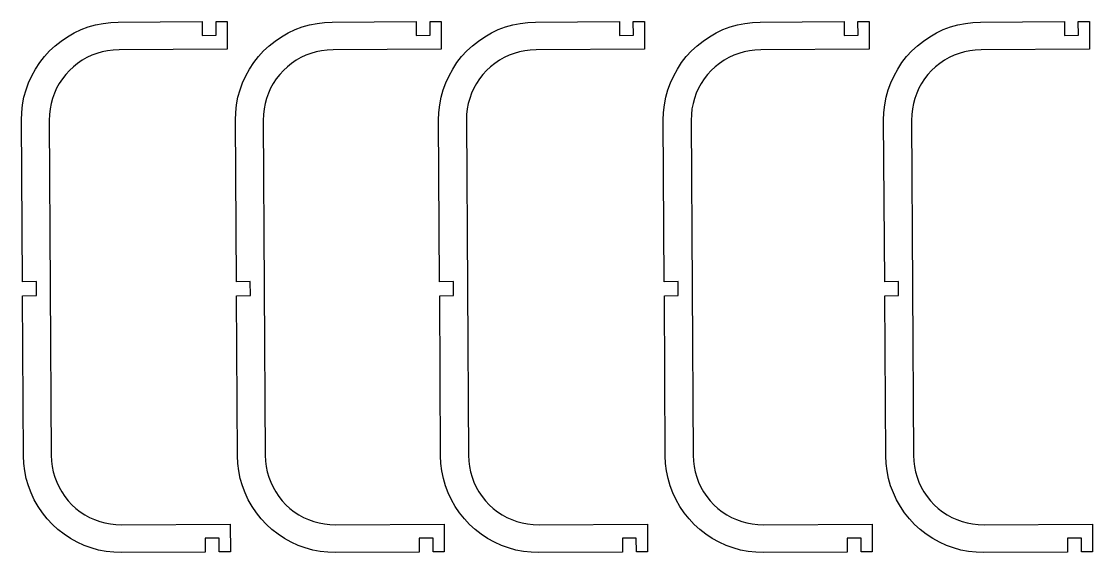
# Model space of a CAD drawing. Header units: millimetres. Extents: x -47 to 163, y -90 to 194.
# Drawn here: x -47 to 145.4, y 99.1 to 194.5 of the extents above; entities that cross this region are included whole.
import ezdxf

# ---------------------------------------------------------------- set-up
doc = ezdxf.new("R2010")
doc.units = ezdxf.units.MM
doc.header["$MEASUREMENT"] = 0
doc.layers.add('Layer 1', color=7, linetype='CONTINUOUS')

msp = doc.modelspace()

# ---------------------------------------------------------------- linework, layer by layer
at = {"layer": 'Layer 1', "color": 1}
for p, q in [((-32.3, 194.15), (-30.93, 194.32)), ((-30.93, 194.32), (-29.56, 194.39)), ((-29.56, 194.39), (-14.51, 194.47)), ((-14.51, 194.47), (-14.49, 191.98)), ((-12.01, 194.49), (-10.01, 194.5)), ((-11.99, 192), (-12.01, 194.49)), ((-10.01, 194.5), (-9.98, 189.5)), ((6.14, 194.15), (7.5, 194.32)), ((7.5, 194.32), (8.87, 194.39)), ((8.87, 194.39), (23.92, 194.47)), ((23.92, 194.47), (23.94, 191.98)), ((26.42, 194.49), (28.42, 194.5)), ((26.44, 192), (26.42, 194.49)), ((28.42, 194.5), (28.45, 189.5)), ((42.63, 194.15), (44, 194.32)), ((44, 194.32), (45.37, 194.39)), ((45.37, 194.39), (60.42, 194.47)), ((60.42, 194.47), (60.44, 191.98)), ((62.92, 194.49), (64.92, 194.5)), ((62.94, 192), (62.92, 194.49)), ((64.92, 194.5), (64.95, 189.5)), ((82.98, 194.15), (84.35, 194.32)), ((84.35, 194.32), (85.72, 194.39)), ((85.72, 194.39), (100.77, 194.47)), ((100.77, 194.47), (100.79, 191.98)), ((103.27, 194.49), (105.27, 194.5)), ((103.29, 192), (103.27, 194.49)), ((105.27, 194.5), (105.3, 189.5)), ((122.56, 194.15), (123.92, 194.32)), ((123.92, 194.32), (125.29, 194.39)), ((125.29, 194.39), (140.35, 194.47)), ((140.35, 194.47), (140.36, 191.98)), ((142.85, 194.49), (144.84, 194.5)), ((142.86, 192), (142.85, 194.49)), ((144.84, 194.5), (144.87, 189.5)), ((-38.69, 191.75), (-37.49, 192.43)), ((-37.49, 192.43), (-36.25, 193.02)), ((-36.25, 193.02), (-34.96, 193.5)), ((-34.96, 193.5), (-33.64, 193.88)), ((-33.64, 193.88), (-32.3, 194.15)), ((-0.26, 191.75), (0.94, 192.43)), ((0.94, 192.43), (2.18, 193.02)), ((2.18, 193.02), (3.47, 193.5)), ((3.47, 193.5), (4.79, 193.88)), ((4.79, 193.88), (6.14, 194.15)), ((36.24, 191.75), (37.44, 192.43)), ((37.44, 192.43), (38.68, 193.02)), ((38.68, 193.02), (39.97, 193.5)), ((39.97, 193.5), (41.29, 193.88)), ((41.29, 193.88), (42.63, 194.15)), ((76.59, 191.75), (77.79, 192.43)), ((77.79, 192.43), (79.03, 193.02)), ((79.03, 193.02), (80.32, 193.5)), ((80.32, 193.5), (81.64, 193.88)), ((81.64, 193.88), (82.98, 194.15)), ((116.16, 191.75), (117.36, 192.43)), ((117.36, 192.43), (118.6, 193.02)), ((118.6, 193.02), (119.89, 193.5)), ((119.89, 193.5), (121.21, 193.88)), ((121.21, 193.88), (122.56, 194.15)), ((-40.9, 190.13), (-39.83, 190.98)), ((-39.83, 190.98), (-38.69, 191.75)), ((-14.49, 191.98), (-11.99, 192)), ((-2.47, 190.13), (-1.4, 190.98)), ((-1.4, 190.98), (-0.26, 191.75)), ((23.94, 191.98), (26.44, 192)), ((34.03, 190.13), (35.1, 190.98)), ((35.1, 190.98), (36.24, 191.75)), ((60.44, 191.98), (62.94, 192)), ((74.38, 190.13), (75.45, 190.98)), ((75.45, 190.98), (76.59, 191.75)), ((100.79, 191.98), (103.29, 192)), ((113.95, 190.13), (115.03, 190.98)), ((115.03, 190.98), (116.16, 191.75)), ((140.36, 191.98), (142.86, 192)), ((-42.83, 188.17), (-41.9, 189.19)), ((-41.9, 189.19), (-40.9, 190.13)), ((-33.39, 188.75), (-34.31, 188.41)), ((-32.45, 189.02), (-33.39, 188.75)), ((-31.49, 189.22), (-32.45, 189.02)), ((-30.51, 189.34), (-31.49, 189.22)), ((-29.43, 189.39), (-30.51, 189.34)), ((-9.98, 189.5), (-29.43, 189.39)), ((-4.4, 188.17), (-3.47, 189.19)), ((-3.47, 189.19), (-2.47, 190.13)), ((5.04, 188.75), (4.12, 188.41)), ((5.98, 189.02), (5.04, 188.75)), ((6.95, 189.22), (5.98, 189.02)), ((7.92, 189.34), (6.95, 189.22)), ((9, 189.39), (7.92, 189.34)), ((28.45, 189.5), (9, 189.39)), ((32.1, 188.17), (33.02, 189.19)), ((33.02, 189.19), (34.03, 190.13)), ((41.54, 188.75), (40.62, 188.41)), ((42.48, 189.02), (41.54, 188.75)), ((43.44, 189.22), (42.48, 189.02)), ((44.42, 189.34), (43.44, 189.22)), ((45.5, 189.39), (44.42, 189.34)), ((64.95, 189.5), (45.5, 189.39)), ((72.45, 188.17), (73.37, 189.19)), ((73.37, 189.19), (74.38, 190.13)), ((81.89, 188.75), (80.97, 188.41)), ((82.83, 189.02), (81.89, 188.75)), ((83.79, 189.22), (82.83, 189.02)), ((84.77, 189.34), (83.79, 189.22)), ((85.85, 189.39), (84.77, 189.34)), ((105.3, 189.5), (85.85, 189.39)), ((112.02, 188.17), (112.95, 189.19)), ((112.95, 189.19), (113.95, 190.13)), ((121.46, 188.75), (120.54, 188.41)), ((122.41, 189.02), (121.46, 188.75)), ((123.37, 189.22), (122.41, 189.02)), ((124.34, 189.34), (123.37, 189.22)), ((125.42, 189.39), (124.34, 189.34)), ((144.87, 189.5), (125.42, 189.39)), ((-44.43, 185.94), (-43.68, 187.09)), ((-43.68, 187.09), (-42.83, 188.17)), ((-36.86, 186.96), (-37.63, 186.34)), ((-36.05, 187.51), (-36.86, 186.96)), ((-35.2, 187.99), (-36.05, 187.51)), ((-34.31, 188.41), (-35.2, 187.99)), ((-6, 185.94), (-5.24, 187.09)), ((-5.24, 187.09), (-4.4, 188.17)), ((1.57, 186.96), (0.8, 186.34)), ((2.38, 187.51), (1.57, 186.96)), ((3.23, 187.99), (2.38, 187.51)), ((4.12, 188.41), (3.23, 187.99)), ((30.5, 185.94), (31.25, 187.09)), ((31.25, 187.09), (32.1, 188.17)), ((38.06, 186.96), (37.3, 186.34)), ((38.88, 187.51), (38.06, 186.96)), ((39.73, 187.99), (38.88, 187.51)), ((40.62, 188.41), (39.73, 187.99)), ((70.85, 185.94), (71.6, 187.09)), ((71.6, 187.09), (72.45, 188.17)), ((78.41, 186.96), (77.65, 186.34)), ((79.23, 187.51), (78.41, 186.96)), ((80.08, 187.99), (79.23, 187.51)), ((80.97, 188.41), (80.08, 187.99)), ((110.42, 185.94), (111.18, 187.09)), ((111.18, 187.09), (112.02, 188.17)), ((117.99, 186.96), (117.22, 186.34)), ((118.8, 187.51), (117.99, 186.96)), ((119.65, 187.99), (118.8, 187.51)), ((120.54, 188.41), (119.65, 187.99)), ((-45.67, 183.49), (-45.1, 184.74)), ((-45.1, 184.74), (-44.43, 185.94)), ((-39.01, 184.95), (-39.61, 184.18)), ((-38.35, 185.67), (-39.01, 184.95)), ((-37.63, 186.34), (-38.35, 185.67)), ((-7.23, 183.49), (-6.67, 184.74)), ((-6.67, 184.74), (-6, 185.94)), ((-0.58, 184.95), (-1.18, 184.18)), ((0.08, 185.67), (-0.58, 184.95)), ((0.8, 186.34), (0.08, 185.67)), ((29.26, 183.49), (29.83, 184.74)), ((29.83, 184.74), (30.5, 185.94)), ((35.92, 184.95), (35.32, 184.18)), ((36.58, 185.67), (35.92, 184.95)), ((37.3, 186.34), (36.58, 185.67)), ((69.61, 183.49), (70.18, 184.74)), ((70.18, 184.74), (70.85, 185.94)), ((76.27, 184.95), (75.67, 184.18)), ((76.93, 185.67), (76.27, 184.95)), ((77.65, 186.34), (76.93, 185.67)), ((109.19, 183.49), (109.76, 184.74)), ((109.76, 184.74), (110.42, 185.94)), ((115.84, 184.95), (115.24, 184.18)), ((116.5, 185.67), (115.84, 184.95)), ((117.22, 186.34), (116.5, 185.67)), ((-46.13, 182.2), (-45.67, 183.49)), ((-40.15, 183.36), (-40.63, 182.5)), ((-39.61, 184.18), (-40.15, 183.36)), ((-7.7, 182.2), (-7.23, 183.49)), ((-1.72, 183.36), (-2.2, 182.5)), ((-1.18, 184.18), (-1.72, 183.36)), ((28.8, 182.2), (29.26, 183.49)), ((34.77, 183.36), (34.3, 182.5)), ((35.32, 184.18), (34.77, 183.36)), ((69.15, 182.2), (69.61, 183.49)), ((75.12, 183.36), (74.65, 182.5)), ((75.67, 184.18), (75.12, 183.36)), ((108.72, 182.2), (109.19, 183.49)), ((114.7, 183.36), (114.22, 182.5)), ((115.24, 184.18), (114.7, 183.36)), ((-46.76, 179.52), (-46.5, 180.87)), ((-46.5, 180.87), (-46.13, 182.2)), ((-41.03, 181.6), (-41.37, 180.68)), ((-40.63, 182.5), (-41.03, 181.6)), ((-8.33, 179.52), (-8.07, 180.87)), ((-8.07, 180.87), (-7.7, 182.2)), ((-2.6, 181.6), (-2.94, 180.68)), ((-2.2, 182.5), (-2.6, 181.6)), ((28.17, 179.52), (28.43, 180.87)), ((28.43, 180.87), (28.8, 182.2)), ((33.89, 181.6), (33.56, 180.68)), ((34.3, 182.5), (33.89, 181.6)), ((68.52, 179.52), (68.78, 180.87)), ((68.78, 180.87), (69.15, 182.2)), ((74.24, 181.6), (73.91, 180.68)), ((74.65, 182.5), (74.24, 181.6)), ((108.09, 179.52), (108.35, 180.87)), ((108.35, 180.87), (108.72, 182.2)), ((113.82, 181.6), (113.48, 180.68)), ((114.22, 182.5), (113.82, 181.6)), ((-46.91, 178.16), (-46.76, 179.52)), ((-41.63, 179.73), (-41.82, 178.77)), ((-41.37, 180.68), (-41.63, 179.73)), ((-8.48, 178.16), (-8.33, 179.52)), ((-3.2, 179.73), (-3.38, 178.77)), ((-2.94, 180.68), (-3.2, 179.73)), ((28.02, 178.16), (28.17, 179.52)), ((33.3, 179.73), (33.11, 178.77)), ((33.56, 180.68), (33.3, 179.73)), ((68.37, 178.16), (68.52, 179.52)), ((73.65, 179.73), (73.46, 178.77)), ((73.91, 180.68), (73.65, 179.73)), ((107.94, 178.16), (108.09, 179.52)), ((113.22, 179.73), (113.04, 178.77)), ((113.48, 180.68), (113.22, 179.73)), ((-46.96, 176.78), (-46.91, 178.16)), ((-41.93, 177.79), (-41.96, 176.72)), ((-41.82, 178.77), (-41.93, 177.79)), ((-8.53, 176.78), (-8.48, 178.16)), ((-3.49, 177.79), (-3.53, 176.72)), ((-3.38, 178.77), (-3.49, 177.79)), ((27.97, 176.78), (28.02, 178.16)), ((33, 177.79), (32.97, 176.72)), ((33.11, 178.77), (33, 177.79)), ((68.32, 176.78), (68.37, 178.16)), ((73.35, 177.79), (73.32, 176.72)), ((73.46, 178.77), (73.35, 177.79)), ((107.89, 176.78), (107.94, 178.16)), ((112.93, 177.79), (112.89, 176.72)), ((113.04, 178.77), (112.93, 177.79)), ((-46.78, 147.73), (-46.96, 176.78)), ((-41.96, 176.72), (-41.6, 116.6)), ((-8.35, 147.73), (-8.53, 176.78)), ((-3.53, 176.72), (-3.17, 116.6)), ((28.14, 147.73), (27.97, 176.78)), ((32.97, 176.72), (33.33, 116.6)), ((68.49, 147.73), (68.32, 176.78)), ((73.32, 176.72), (73.68, 116.6)), ((108.07, 147.73), (107.89, 176.78)), ((112.89, 176.72), (113.25, 116.6)), ((-44.28, 147.75), (-46.78, 147.73)), ((-44.27, 145.24), (-44.28, 147.75)), ((-5.85, 147.75), (-8.35, 147.73)), ((-5.84, 145.24), (-5.85, 147.75)), ((30.64, 147.75), (28.14, 147.73)), ((30.66, 145.24), (30.64, 147.75)), ((70.99, 147.75), (68.49, 147.73)), ((71.01, 145.24), (70.99, 147.75)), ((110.57, 147.75), (108.07, 147.73)), ((110.58, 145.24), (110.57, 147.75)), ((-46.77, 145.22), (-44.27, 145.24)), ((-46.6, 116.47), (-46.77, 145.22)), ((-8.34, 145.22), (-5.84, 145.24)), ((-8.17, 116.47), (-8.34, 145.22)), ((28.16, 145.22), (30.66, 145.24)), ((28.33, 116.47), (28.16, 145.22)), ((68.51, 145.22), (71.01, 145.24)), ((68.68, 116.47), (68.51, 145.22)), ((108.08, 145.22), (110.58, 145.24)), ((108.25, 116.47), (108.08, 145.22)), ((-46.54, 115.1), (-46.6, 116.47)), ((-41.6, 116.6), (-41.55, 115.52)), ((-41.55, 115.52), (-41.43, 114.55)), ((-8.1, 115.1), (-8.17, 116.47)), ((-3.17, 116.6), (-3.12, 115.52)), ((-3.12, 115.52), (-3, 114.55)), ((28.39, 115.1), (28.33, 116.47)), ((33.33, 116.6), (33.37, 115.52)), ((33.37, 115.52), (33.5, 114.55)), ((68.74, 115.1), (68.68, 116.47)), ((73.68, 116.6), (73.72, 115.52)), ((73.72, 115.52), (73.85, 114.55)), ((108.32, 115.1), (108.25, 116.47)), ((113.25, 116.6), (113.3, 115.52)), ((113.3, 115.52), (113.42, 114.55)), ((-46.37, 113.74), (-46.54, 115.1)), ((-46.09, 112.39), (-46.37, 113.74)), ((-41.43, 114.55), (-41.24, 113.59)), ((-41.24, 113.59), (-40.96, 112.64)), ((-7.94, 113.74), (-8.1, 115.1)), ((-7.66, 112.39), (-7.94, 113.74)), ((-3, 114.55), (-2.8, 113.59)), ((-2.8, 113.59), (-2.53, 112.64)), ((28.56, 113.74), (28.39, 115.1)), ((28.84, 112.39), (28.56, 113.74)), ((33.5, 114.55), (33.69, 113.59)), ((33.69, 113.59), (33.96, 112.64)), ((68.91, 113.74), (68.74, 115.1)), ((69.19, 112.39), (68.91, 113.74)), ((73.85, 114.55), (74.04, 113.59)), ((74.04, 113.59), (74.31, 112.64)), ((108.49, 113.74), (108.32, 115.1)), ((108.76, 112.39), (108.49, 113.74)), ((113.42, 114.55), (113.62, 113.59)), ((113.62, 113.59), (113.89, 112.64)), ((-45.71, 111.07), (-46.09, 112.39)), ((-40.96, 112.64), (-40.62, 111.72)), ((-40.62, 111.72), (-40.2, 110.83)), ((-7.28, 111.07), (-7.66, 112.39)), ((-2.53, 112.64), (-2.19, 111.72)), ((-2.19, 111.72), (-1.77, 110.83)), ((29.22, 111.07), (28.84, 112.39)), ((33.96, 112.64), (34.31, 111.72)), ((34.31, 111.72), (34.73, 110.83)), ((69.57, 111.07), (69.19, 112.39)), ((74.31, 112.64), (74.66, 111.72)), ((74.66, 111.72), (75.08, 110.83)), ((109.14, 111.07), (108.76, 112.39)), ((113.89, 112.64), (114.23, 111.72)), ((114.23, 111.72), (114.65, 110.83)), ((-45.23, 109.78), (-45.71, 111.07)), ((-44.64, 108.54), (-45.23, 109.78)), ((-40.2, 110.83), (-39.72, 109.98)), ((-39.72, 109.98), (-39.17, 109.17)), ((-6.8, 109.78), (-7.28, 111.07)), ((-6.21, 108.54), (-6.8, 109.78)), ((-1.77, 110.83), (-1.29, 109.98)), ((-1.29, 109.98), (-0.74, 109.17)), ((29.7, 109.78), (29.22, 111.07)), ((30.28, 108.54), (29.7, 109.78)), ((34.73, 110.83), (35.21, 109.98)), ((35.21, 109.98), (35.76, 109.17)), ((70.05, 109.78), (69.57, 111.07)), ((70.63, 108.54), (70.05, 109.78)), ((75.08, 110.83), (75.56, 109.98)), ((75.56, 109.98), (76.11, 109.17)), ((109.63, 109.78), (109.14, 111.07)), ((110.21, 108.54), (109.63, 109.78)), ((114.65, 110.83), (115.13, 109.98)), ((115.13, 109.98), (115.68, 109.17)), ((-43.97, 107.34), (-44.64, 108.54)), ((-39.17, 109.17), (-38.56, 108.4)), ((-38.56, 108.4), (-37.89, 107.68)), ((-5.53, 107.34), (-6.21, 108.54)), ((-0.74, 109.17), (-0.12, 108.4)), ((-0.12, 108.4), (0.55, 107.68)), ((30.96, 107.34), (30.28, 108.54)), ((35.76, 109.17), (36.37, 108.4)), ((36.37, 108.4), (37.04, 107.68)), ((71.31, 107.34), (70.63, 108.54)), ((76.11, 109.17), (76.72, 108.4)), ((76.72, 108.4), (77.39, 107.68)), ((110.89, 107.34), (110.21, 108.54)), ((115.68, 109.17), (116.3, 108.4)), ((116.3, 108.4), (116.97, 107.68)), ((-43.2, 106.21), (-43.97, 107.34)), ((-42.34, 105.13), (-43.2, 106.21)), ((-37.89, 107.68), (-37.16, 107.02)), ((-37.16, 107.02), (-36.39, 106.42)), ((-36.39, 106.42), (-35.57, 105.88)), ((-35.57, 105.88), (-34.71, 105.4)), ((-4.76, 106.21), (-5.53, 107.34)), ((-3.91, 105.13), (-4.76, 106.21)), ((0.55, 107.68), (1.27, 107.02)), ((1.27, 107.02), (2.04, 106.42)), ((2.04, 106.42), (2.86, 105.88)), ((2.86, 105.88), (3.72, 105.4)), ((31.73, 106.21), (30.96, 107.34)), ((32.59, 105.13), (31.73, 106.21)), ((37.04, 107.68), (37.77, 107.02)), ((37.77, 107.02), (38.54, 106.42)), ((38.54, 106.42), (39.36, 105.88)), ((39.36, 105.88), (40.22, 105.4)), ((72.08, 106.21), (71.31, 107.34)), ((72.94, 105.13), (72.08, 106.21)), ((77.39, 107.68), (78.12, 107.02)), ((78.12, 107.02), (78.89, 106.42)), ((78.89, 106.42), (79.71, 105.88)), ((79.71, 105.88), (80.57, 105.4)), ((111.66, 106.21), (110.89, 107.34)), ((112.51, 105.13), (111.66, 106.21)), ((116.97, 107.68), (117.69, 107.02)), ((117.69, 107.02), (118.47, 106.42)), ((118.47, 106.42), (119.28, 105.88)), ((119.28, 105.88), (120.14, 105.4)), ((-41.4, 104.13), (-42.34, 105.13)), ((-40.39, 103.2), (-41.4, 104.13)), ((-34.71, 105.4), (-33.82, 105)), ((-33.82, 105), (-32.89, 104.66)), ((-32.89, 104.66), (-31.95, 104.4)), ((-31.95, 104.4), (-30.98, 104.22)), ((-30.98, 104.22), (-30.01, 104.11)), ((-30.01, 104.11), (-28.93, 104.07)), ((-28.93, 104.07), (-9.47, 104.19)), ((-9.47, 104.19), (-9.44, 99.19)), ((-2.97, 104.13), (-3.91, 105.13)), ((-1.96, 103.2), (-2.97, 104.13)), ((3.72, 105.4), (4.62, 105)), ((4.62, 105), (5.54, 104.66)), ((5.54, 104.66), (6.49, 104.4)), ((6.49, 104.4), (7.45, 104.22)), ((7.45, 104.22), (8.42, 104.11)), ((8.42, 104.11), (9.5, 104.07)), ((9.5, 104.07), (28.96, 104.19)), ((28.96, 104.19), (28.99, 99.19)), ((33.53, 104.13), (32.59, 105.13)), ((34.54, 103.2), (33.53, 104.13)), ((40.22, 105.4), (41.11, 105)), ((41.11, 105), (42.04, 104.66)), ((42.04, 104.66), (42.98, 104.4)), ((42.98, 104.4), (43.95, 104.22)), ((43.95, 104.22), (44.92, 104.11)), ((44.92, 104.11), (46, 104.07)), ((46, 104.07), (65.46, 104.19)), ((65.46, 104.19), (65.48, 99.19)), ((73.88, 104.13), (72.94, 105.13)), ((74.89, 103.2), (73.88, 104.13)), ((80.57, 105.4), (81.46, 105)), ((81.46, 105), (82.39, 104.66)), ((82.39, 104.66), (83.33, 104.4)), ((83.33, 104.4), (84.3, 104.22)), ((84.3, 104.22), (85.27, 104.11)), ((85.27, 104.11), (86.35, 104.07)), ((86.35, 104.07), (105.81, 104.19)), ((105.81, 104.19), (105.83, 99.19)), ((113.45, 104.13), (112.51, 105.13)), ((114.47, 103.2), (113.45, 104.13)), ((120.14, 105.4), (121.04, 105)), ((121.04, 105), (121.96, 104.66)), ((121.96, 104.66), (122.91, 104.4)), ((122.91, 104.4), (123.87, 104.22)), ((123.87, 104.22), (124.85, 104.11)), ((124.85, 104.11), (125.92, 104.07)), ((125.92, 104.07), (145.38, 104.19)), ((145.38, 104.19), (145.41, 99.19)), ((-39.3, 102.36), (-40.39, 103.2)), ((-38.16, 101.6), (-39.3, 102.36)), ((-0.87, 102.36), (-1.96, 103.2)), ((0.28, 101.6), (-0.87, 102.36)), ((35.63, 102.36), (34.54, 103.2)), ((36.77, 101.6), (35.63, 102.36)), ((75.98, 102.36), (74.89, 103.2)), ((77.12, 101.6), (75.98, 102.36)), ((115.55, 102.36), (114.47, 103.2)), ((116.7, 101.6), (115.55, 102.36)), ((-36.95, 100.94), (-38.16, 101.6)), ((-35.7, 100.37), (-36.95, 100.94)), ((-34.41, 99.9), (-35.7, 100.37)), ((-11.46, 101.67), (-13.96, 101.65)), ((-13.96, 101.65), (-13.94, 99.16)), ((-11.44, 99.18), (-11.46, 101.67)), ((1.48, 100.94), (0.28, 101.6)), ((2.73, 100.37), (1.48, 100.94)), ((4.02, 99.9), (2.73, 100.37)), ((26.97, 101.67), (24.47, 101.65)), ((24.47, 101.65), (24.49, 99.16)), ((26.99, 99.18), (26.97, 101.67)), ((37.98, 100.94), (36.77, 101.6)), ((39.23, 100.37), (37.98, 100.94)), ((40.52, 99.9), (39.23, 100.37)), ((63.47, 101.67), (60.97, 101.65)), ((60.97, 101.65), (60.98, 99.16)), ((63.48, 99.18), (63.47, 101.67)), ((78.33, 100.94), (77.12, 101.6)), ((79.58, 100.37), (78.33, 100.94)), ((80.87, 99.9), (79.58, 100.37)), ((103.82, 101.67), (101.32, 101.65)), ((101.32, 101.65), (101.33, 99.16)), ((103.83, 99.18), (103.82, 101.67)), ((117.9, 100.94), (116.7, 101.6)), ((119.15, 100.37), (117.9, 100.94)), ((120.44, 99.9), (119.15, 100.37)), ((143.39, 101.67), (140.89, 101.65)), ((140.89, 101.65), (140.91, 99.16)), ((143.41, 99.18), (143.39, 101.67)), ((-33.09, 99.53), (-34.41, 99.9)), ((-31.74, 99.27), (-33.09, 99.53)), ((-30.37, 99.12), (-31.74, 99.27)), ((-29, 99.07), (-30.37, 99.12)), ((-13.94, 99.16), (-29, 99.07)), ((-9.44, 99.19), (-11.44, 99.18)), ((5.35, 99.53), (4.02, 99.9)), ((6.7, 99.27), (5.35, 99.53)), ((8.06, 99.12), (6.7, 99.27)), ((9.43, 99.07), (8.06, 99.12)), ((24.49, 99.16), (9.43, 99.07)), ((28.99, 99.19), (26.99, 99.18)), ((41.84, 99.53), (40.52, 99.9)), ((43.19, 99.27), (41.84, 99.53)), ((44.56, 99.12), (43.19, 99.27)), ((45.93, 99.07), (44.56, 99.12)), ((60.98, 99.16), (45.93, 99.07)), ((65.48, 99.19), (63.48, 99.18)), ((82.19, 99.53), (80.87, 99.9)), ((83.54, 99.27), (82.19, 99.53)), ((84.91, 99.12), (83.54, 99.27)), ((86.28, 99.07), (84.91, 99.12)), ((101.33, 99.16), (86.28, 99.07)), ((105.83, 99.19), (103.83, 99.18)), ((121.77, 99.53), (120.44, 99.9)), ((123.12, 99.27), (121.77, 99.53)), ((124.48, 99.12), (123.12, 99.27)), ((125.86, 99.07), (124.48, 99.12)), ((140.91, 99.16), (125.86, 99.07)), ((145.41, 99.19), (143.41, 99.18))]:
    msp.add_line(p, q, dxfattribs=at)

doc.saveas('drawing.dxf')
